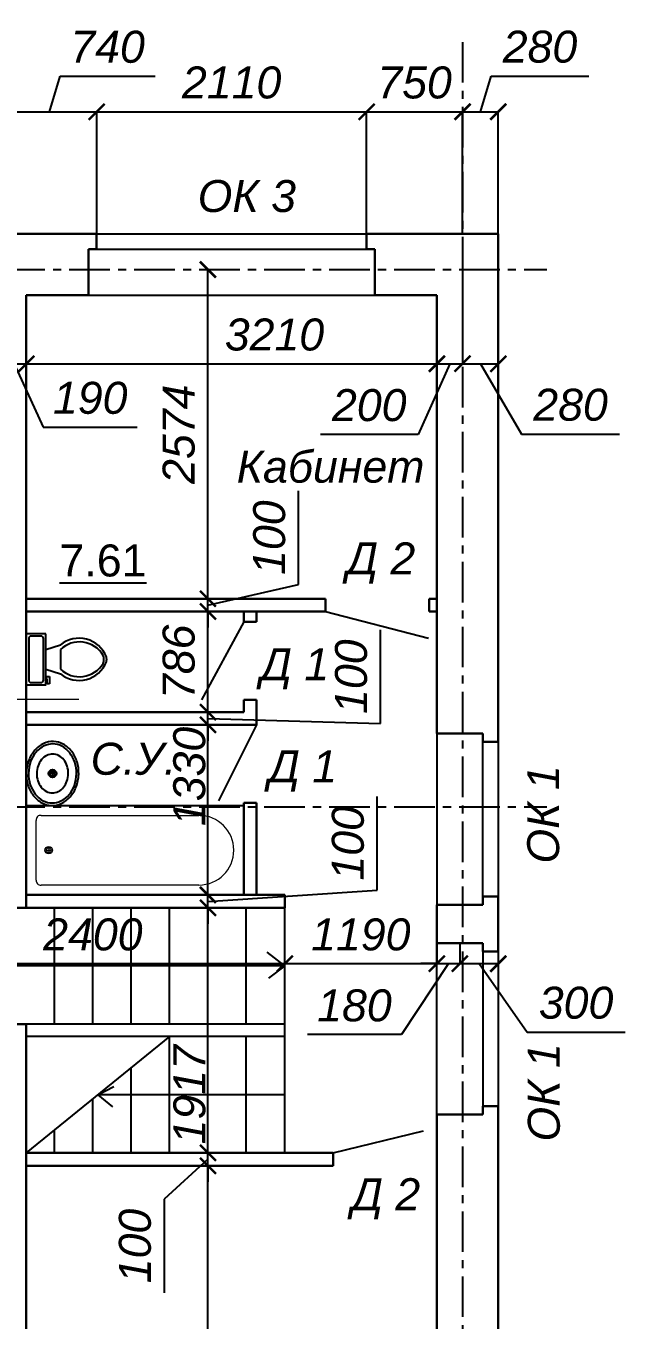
# Model space of a CAD drawing. Header units: millimetres. Extents: x 84778 to 227326, y -44398 to 146312.
# Drawn here: x 158571 to 163256, y -14072 to -3952 of the extents above; entities that cross this region are included whole.
import ezdxf

# ---------------------------------------------------------------- set-up
doc = ezdxf.new("R2010")
doc.units = ezdxf.units.MM
doc.header["$LTSCALE"] = 10
doc.linetypes.add('CENTER', pattern=[50.8, 31.75, -6.35, 6.35, -6.35])
for name, color, linetype in [('Осевая', 7, 'CENTER'), ('Размерная', 7, 'Continuous'), ('Текст', 7, 'Continuous')]:
    doc.layers.add(name, color=color, linetype=linetype)
doc.layers.add('Основная', color=7, linetype='Continuous', lineweight=30)
doc.layers.add('Тонкая', color=7, linetype='Continuous', lineweight=25)
doc.styles.add('STIL 888', font='ARIALI.TTF')
doc.dimstyles.new('ISO-25$0', dxfattribs={"dimtxt": 250, "dimasz": 125, "dimexe": 1.25, "dimexo": 0.625, "dimgap": 100, "dimtad": 1, "dimdec": 0, "dimtxsty": 'STIL 888', "dimblk": 'ARCHTICK', "dimcen": 2.5, "dimadec": 0, "dimazin": 0, "dimtfac": 1, "dimtdec": 0, "dimtmove": 0, "dimatfit": 3, "dimfxl": 0, "dimarcsym": 0})

# ---------------------------------------------------------------- blocks, each defined once
blk = doc.blocks.new('Toilet - top')
for p, q in [((9.5, -6), (9.5, -2)), ((-10, -8.5), (-8, -8.5)), ((-10, -9.5), (-10, -8.5)), ((-7, -9.5), (-10, -9.5)), ((-8, -8.5), (-8, -8)), ((-7, -8), (-7, -9.5)), ((-4, -8), (-6, -14)), ((4, -8), (6, -14)), ((4, -14), (-4, -14))]:
    blk.add_line(p, q)
blk.add_lwpolyline([(10.5, -8), (10.5, 0), (-10.5, 0), (-10.5, -8)], close=True)
for points in [[(-9.5, -2), (-9.5, -6)], [(8.5, -1), (-8.5, -1)], [(-8.5, -7), (8.5, -7)]]:
    blk.add_lwpolyline(points)
for centre, radius, start, end in [((-8.62, -1.88), 0.884, 81.8699, 188.1301), ((8.62, -1.88), 0.884, 351.8699, 98.1301), ((-8.62, -6.12), 0.884, 171.8699, 278.1301), ((8.62, -6.12), 0.884, 261.8699, 8.1301), ((3.52, -21.58), 12.17, 141.4691, 247.9714), ((4.2, -21.82), 11.33, 136.3677, 238.9468), ((-3.52, -21.58), 12.17, 292.0284, 38.5307), ((-4.2, -21.82), 11.33, 301.053, 43.6321), ((0, -27.88), 4, 245.7318, 294.2682), ((0, -29), 4, 254.8605, 285.1395)]:
    blk.add_arc(centre, radius, start, end)
blk = doc.blocks.new('Sink - Oval top')
for p, q in [((-1, 0), (1, 0)), ((0, 1), (0, -1))]:
    blk.add_line(p, q)
at = {"linetype": 'Continuous'}
for points in [[(-12.23, 0.39, 0.117634), (-11.46, -3.36, 0.104469), (-8.88, -6.8, 0.090016), (-5.08, -9.07, 0.08192), (-0.32, -10.02, 0.08192), (4.49, -9.38, 0.090016), (8.42, -7.36, 0.104469), (11.22, -4.09, 0.117634), (12.23, -0.39, 0.117634), (11.46, 3.36, 0.104469), (8.88, 6.8, 0.090016), (5.08, 9.07, 0.08192), (0.32, 10.02, 0.08192), (-4.49, 9.38, 0.090016), (-8.42, 7.36, 0.104469), (-11.22, 4.09, 0.117634)], [(-11.29, 0.16, 0.118622), (-10.52, -3.25, 0.104678), (-8.07, -6.36, 0.089562), (-4.54, -8.37, 0.081185), (-0.13, -9.15, 0.081185), (4.3, -8.49, 0.089562), (7.89, -6.58, 0.104678), (10.42, -3.55, 0.118622), (11.29, -0.16, 0.118622), (10.52, 3.25, 0.104678), (8.07, 6.36, 0.089562), (4.54, 8.37, 0.081185), (0.13, 9.15, 0.081185), (-4.3, 8.49, 0.089562), (-7.89, 6.58, 0.104678), (-10.42, 3.55, 0.118622)], [(-7.42, 0.08, 0.118283), (-6.91, -2.17, 0.104607), (-5.29, -4.21, 0.089718), (-2.97, -5.53, 0.081436), (-0.07, -6.04, 0.081436), (2.84, -5.59, 0.089718), (5.2, -4.33, 0.104607), (6.86, -2.32, 0.118283), (7.42, -0.08, 0.118283), (6.91, 2.17, 0.104607), (5.29, 4.21, 0.089718), (2.97, 5.53, 0.081436), (0.07, 6.04, 0.081436), (-2.84, 5.59, 0.089718), (-5.2, 4.33, 0.104607), (-6.86, 2.32, 0.118283)]]:
    blk.add_lwpolyline(points, format="xyb", close=True, dxfattribs=at)
for radius in [1.5, 1]:
    blk.add_circle((0, 0), radius)
blk = doc.blocks.new('_ArchTick')
at = {"color": 0, "linetype": 'ByBlock', "const_width": 0.15}
blk.add_lwpolyline([(-0.5, -0.5), (0.5, 0.5)], dxfattribs=at)
blk = doc.blocks.new('*D35')
at = {"layer": 'Defpoints', "color": 0, "linetype": 'Continuous', "ltscale": 1000}
for p in [(159125, -4624), (158385, -5578), (159125, -5578)]:
    blk.add_point(p, dxfattribs=at)
at = {"layer": 'Размерная', "color": 0, "linetype": 'Continuous', "lineweight": -2, "ltscale": 1000}
for p, q in [((158755, -4624), (158838, -4345)), ((158838, -4345), (159582, -4345)), ((158385, -5577), (158385, -4623)), ((158385, -4624), (159125, -4624)), ((159125, -5577), (159125, -4623))]:
    blk.add_line(p, q, dxfattribs=at)
at = {"layer": 'Размерная', "color": 0, "linetype": 'Continuous', "lineweight": -2, "ltscale": 1000, "xscale": 125, "yscale": 125, "zscale": 125, "rotation": 180}
blk.add_blockref('_ArchTick', (158385, -4624), dxfattribs=at)
at = {"layer": 'Размерная', "color": 0, "linetype": 'Continuous', "lineweight": -2, "ltscale": 1000, "xscale": 125, "yscale": 125, "zscale": 125}
blk.add_blockref('_ArchTick', (159125, -4624), dxfattribs=at)
at = {"layer": 'Размерная', "color": 0, "linetype": 'Continuous', "ltscale": 1000, "insert": (159210, -4117), "char_height": 250, "attachment_point": 5, "style": 'STIL 888'}
blk.add_mtext('740', dxfattribs=at)
blk = doc.blocks.new('*D36')
at = {"layer": 'Defpoints', "color": 0, "linetype": 'Continuous', "ltscale": 1000}
for p in [(161235, -4624), (159125, -5578), (161235, -5578)]:
    blk.add_point(p, dxfattribs=at)
at = {"layer": 'Размерная', "color": 0, "linetype": 'Continuous', "lineweight": -2, "ltscale": 1000}
for p, q in [((159125, -5577), (159125, -4623)), ((159125, -4624), (161235, -4624)), ((161235, -5577), (161235, -4623))]:
    blk.add_line(p, q, dxfattribs=at)
at = {"layer": 'Размерная', "color": 0, "linetype": 'Continuous', "lineweight": -2, "ltscale": 1000, "xscale": 125, "yscale": 125, "zscale": 125, "rotation": 180}
blk.add_blockref('_ArchTick', (159125, -4624), dxfattribs=at)
at = {"layer": 'Размерная', "color": 0, "linetype": 'Continuous', "lineweight": -2, "ltscale": 1000, "xscale": 125, "yscale": 125, "zscale": 125}
blk.add_blockref('_ArchTick', (161235, -4624), dxfattribs=at)
at = {"layer": 'Размерная', "color": 0, "linetype": 'Continuous', "ltscale": 1000, "insert": (160180, -4396), "char_height": 250, "attachment_point": 5, "style": 'STIL 888'}
blk.add_mtext('2110', dxfattribs=at)
blk = doc.blocks.new('*D37')
at = {"layer": 'Defpoints', "color": 0, "linetype": 'Continuous', "ltscale": 1000}
for p in [(161985, -4624), (161235, -5578), (161985, -5578)]:
    blk.add_point(p, dxfattribs=at)
at = {"layer": 'Размерная', "color": 0, "linetype": 'Continuous', "lineweight": -2, "ltscale": 1000}
for p, q in [((161235, -5577), (161235, -4623)), ((161235, -4624), (161985, -4624)), ((161985, -5577), (161985, -4623))]:
    blk.add_line(p, q, dxfattribs=at)
at = {"layer": 'Размерная', "color": 0, "linetype": 'Continuous', "lineweight": -2, "ltscale": 1000, "xscale": 125, "yscale": 125, "zscale": 125, "rotation": 180}
blk.add_blockref('_ArchTick', (161235, -4624), dxfattribs=at)
at = {"layer": 'Размерная', "color": 0, "linetype": 'Continuous', "lineweight": -2, "ltscale": 1000, "xscale": 125, "yscale": 125, "zscale": 125}
blk.add_blockref('_ArchTick', (161985, -4624), dxfattribs=at)
at = {"layer": 'Размерная', "color": 0, "linetype": 'Continuous', "ltscale": 1000, "insert": (161610, -4396), "char_height": 250, "attachment_point": 5, "style": 'STIL 888'}
blk.add_mtext('750', dxfattribs=at)
blk = doc.blocks.new('*D38')
at = {"layer": 'Defpoints', "color": 0, "linetype": 'Continuous', "ltscale": 1000}
for p in [(162265, -4623), (161985, -5578), (162265, -5578)]:
    blk.add_point(p, dxfattribs=at)
at = {"layer": 'Размерная', "color": 0, "linetype": 'Continuous', "lineweight": -2, "ltscale": 1000}
for p, q in [((162125, -4623), (162208, -4344)), ((162208, -4344), (162974, -4344)), ((161985, -5577), (161985, -4621)), ((161985, -4623), (162265, -4623)), ((162265, -5577), (162265, -4621))]:
    blk.add_line(p, q, dxfattribs=at)
at = {"layer": 'Размерная', "color": 0, "linetype": 'Continuous', "lineweight": -2, "ltscale": 1000, "xscale": 125, "yscale": 125, "zscale": 125, "rotation": 180}
blk.add_blockref('_ArchTick', (161985, -4623), dxfattribs=at)
at = {"layer": 'Размерная', "color": 0, "linetype": 'Continuous', "lineweight": -2, "ltscale": 1000, "xscale": 125, "yscale": 125, "zscale": 125}
blk.add_blockref('_ArchTick', (162265, -4623), dxfattribs=at)
at = {"layer": 'Размерная', "color": 0, "linetype": 'Continuous', "ltscale": 1000, "insert": (162591, -4116), "char_height": 250, "attachment_point": 5, "style": 'STIL 888'}
blk.add_mtext('280', dxfattribs=at)
blk = doc.blocks.new('*D58')
at = {"layer": 'Defpoints', "color": 0, "linetype": 'Continuous', "ltscale": 1000}
for p in [(158385, -6539), (158575, -6594), (158575, -6594)]:
    blk.add_point(p, dxfattribs=at)
at = {"layer": 'Размерная', "color": 0, "linetype": 'Continuous', "lineweight": -2, "ltscale": 1000}
for p, q in [((158385, -6540), (158385, -6596)), ((158385, -6594), (158260, -6594)), ((158385, -6594), (158575, -6594)), ((158385, -6594), (158575, -6594)), ((158480, -6594), (158707, -7089)), ((158575, -6594), (158700, -6594)), ((158575, -6595), (158575, -6596)), ((158707, -7089), (159441, -7089))]:
    blk.add_line(p, q, dxfattribs=at)
at = {"layer": 'Размерная', "color": 0, "linetype": 'Continuous', "lineweight": -2, "ltscale": 1000, "xscale": 125, "yscale": 125, "zscale": 125}
blk.add_blockref('_ArchTick', (158385, -6594), dxfattribs=at)
at = {"layer": 'Размерная', "color": 0, "linetype": 'Continuous', "lineweight": -2, "ltscale": 1000, "xscale": 125, "yscale": 125, "zscale": 125, "rotation": 180}
blk.add_blockref('_ArchTick', (158575, -6594), dxfattribs=at)
at = {"layer": 'Размерная', "color": 0, "linetype": 'Continuous', "ltscale": 1000, "insert": (159074, -6862), "char_height": 250, "attachment_point": 5, "style": 'STIL 888'}
blk.add_mtext('190', dxfattribs=at)
blk = doc.blocks.new('*D59')
at = {"layer": 'Defpoints', "color": 0, "linetype": 'Continuous', "ltscale": 1000}
for p in [(158575, -6594), (161785, -6594), (161785, -6594)]:
    blk.add_point(p, dxfattribs=at)
at = {"layer": 'Размерная', "color": 0, "linetype": 'Continuous', "lineweight": -2, "ltscale": 1000}
for p, q in [((158575, -6594), (161785, -6594)), ((158575, -6595), (158575, -6596)), ((161785, -6594), (161785, -6593))]:
    blk.add_line(p, q, dxfattribs=at)
at = {"layer": 'Размерная', "color": 0, "linetype": 'Continuous', "lineweight": -2, "ltscale": 1000, "xscale": 125, "yscale": 125, "zscale": 125, "rotation": 180}
blk.add_blockref('_ArchTick', (158575, -6594), dxfattribs=at)
at = {"layer": 'Размерная', "color": 0, "linetype": 'Continuous', "lineweight": -2, "ltscale": 1000, "xscale": 125, "yscale": 125, "zscale": 125}
blk.add_blockref('_ArchTick', (161785, -6594), dxfattribs=at)
at = {"layer": 'Размерная', "color": 0, "linetype": 'Continuous', "ltscale": 1000, "insert": (160515, -6367), "char_height": 250, "attachment_point": 5, "style": 'STIL 888'}
blk.add_mtext('3210', dxfattribs=at)
blk = doc.blocks.new('*D60')
at = {"layer": 'Defpoints', "color": 0, "linetype": 'Continuous', "ltscale": 1000}
for p in [(161985, -5893), (161785, -6594), (161985, -6594)]:
    blk.add_point(p, dxfattribs=at)
at = {"layer": 'Размерная', "color": 0, "linetype": 'Continuous', "lineweight": -2, "ltscale": 1000}
for p, q in [((161985, -5894), (161985, -6596)), ((161885, -6594), (161639, -7146)), ((161785, -6594), (161785, -6593)), ((161785, -6594), (161985, -6594)), ((161639, -7146), (160874, -7146))]:
    blk.add_line(p, q, dxfattribs=at)
at = {"layer": 'Размерная', "color": 0, "linetype": 'Continuous', "lineweight": -2, "ltscale": 1000, "xscale": 125, "yscale": 125, "zscale": 125, "rotation": 180}
blk.add_blockref('_ArchTick', (161785, -6594), dxfattribs=at)
at = {"layer": 'Размерная', "color": 0, "linetype": 'Continuous', "lineweight": -2, "ltscale": 1000, "xscale": 125, "yscale": 125, "zscale": 125}
blk.add_blockref('_ArchTick', (161985, -6594), dxfattribs=at)
at = {"layer": 'Размерная', "color": 0, "linetype": 'Continuous', "ltscale": 1000, "insert": (161256, -6919), "char_height": 250, "attachment_point": 5, "style": 'STIL 888'}
blk.add_mtext('200', dxfattribs=at)
blk = doc.blocks.new('*D61')
at = {"layer": 'Defpoints', "color": 0, "linetype": 'Continuous', "ltscale": 1000}
for p in [(161985, -5893), (162265, -6560), (162265, -6594)]:
    blk.add_point(p, dxfattribs=at)
at = {"layer": 'Размерная', "color": 0, "linetype": 'Continuous', "lineweight": -2, "ltscale": 1000}
for p, q in [((161985, -5894), (161985, -6596)), ((162265, -6560), (162265, -6596)), ((161985, -6594), (162265, -6594)), ((162125, -6594), (162447, -7144)), ((162447, -7144), (163213, -7144))]:
    blk.add_line(p, q, dxfattribs=at)
at = {"layer": 'Размерная', "color": 0, "linetype": 'Continuous', "lineweight": -2, "ltscale": 1000, "xscale": 125, "yscale": 125, "zscale": 125, "rotation": 180}
blk.add_blockref('_ArchTick', (161985, -6594), dxfattribs=at)
at = {"layer": 'Размерная', "color": 0, "linetype": 'Continuous', "lineweight": -2, "ltscale": 1000, "xscale": 125, "yscale": 125, "zscale": 125}
blk.add_blockref('_ArchTick', (162265, -6594), dxfattribs=at)
at = {"layer": 'Размерная', "color": 0, "linetype": 'Continuous', "ltscale": 1000, "insert": (162830, -6916), "char_height": 250, "attachment_point": 5, "style": 'STIL 888'}
blk.add_mtext('280', dxfattribs=at)
blk = doc.blocks.new('*D108')
at = {"layer": 'Defpoints', "color": 0, "linetype": 'Continuous', "ltscale": 1000}
for p in [(158195, -11245), (160595, -11285), (160595, -11303)]:
    blk.add_point(p, dxfattribs=at)
at = {"layer": 'Размерная', "color": 0, "linetype": 'Continuous', "lineweight": -2, "ltscale": 1000}
for p, q in [((158195, -11245), (158195, -11287)), ((158195, -11285), (160595, -11285)), ((160595, -11302), (160595, -11284))]:
    blk.add_line(p, q, dxfattribs=at)
at = {"layer": 'Размерная', "color": 0, "linetype": 'Continuous', "lineweight": -2, "ltscale": 1000, "xscale": 125, "yscale": 125, "zscale": 125, "rotation": 180}
blk.add_blockref('_ArchTick', (158195, -11285), dxfattribs=at)
at = {"layer": 'Размерная', "color": 0, "linetype": 'Continuous', "lineweight": -2, "ltscale": 1000, "xscale": 125, "yscale": 125, "zscale": 125}
blk.add_blockref('_ArchTick', (160595, -11285), dxfattribs=at)
at = {"layer": 'Размерная', "color": 0, "linetype": 'Continuous', "ltscale": 1000, "insert": (159095, -11058), "char_height": 250, "attachment_point": 5, "style": 'STIL 888'}
blk.add_mtext('2400', dxfattribs=at)
blk = doc.blocks.new('*D109')
at = {"layer": 'Defpoints', "color": 0, "linetype": 'Continuous', "ltscale": 1000}
for p in [(161785, -11125), (160595, -11303), (161785, -11285)]:
    blk.add_point(p, dxfattribs=at)
at = {"layer": 'Размерная', "color": 0, "linetype": 'Continuous', "lineweight": -2, "ltscale": 1000}
for p, q in [((161785, -11126), (161785, -11287)), ((160595, -11302), (160595, -11284)), ((160595, -11285), (161785, -11285))]:
    blk.add_line(p, q, dxfattribs=at)
at = {"layer": 'Размерная', "color": 0, "linetype": 'Continuous', "lineweight": -2, "ltscale": 1000, "xscale": 125, "yscale": 125, "zscale": 125, "rotation": 180}
blk.add_blockref('_ArchTick', (160595, -11285), dxfattribs=at)
at = {"layer": 'Размерная', "color": 0, "linetype": 'Continuous', "lineweight": -2, "ltscale": 1000, "xscale": 125, "yscale": 125, "zscale": 125}
blk.add_blockref('_ArchTick', (161785, -11285), dxfattribs=at)
at = {"layer": 'Размерная', "color": 0, "linetype": 'Continuous', "ltscale": 1000, "insert": (161190, -11058), "char_height": 250, "attachment_point": 5, "style": 'STIL 888'}
blk.add_mtext('1190', dxfattribs=at)
blk = doc.blocks.new('*D110')
at = {"layer": 'Defpoints', "color": 0, "linetype": 'Continuous', "ltscale": 1000}
for p in [(161785, -11125), (161965, -11125), (161965, -11285)]:
    blk.add_point(p, dxfattribs=at)
at = {"layer": 'Размерная', "color": 0, "linetype": 'Continuous', "lineweight": -2, "ltscale": 1000}
for p, q in [((161785, -11126), (161785, -11287)), ((161965, -11126), (161965, -11287)), ((161875, -11285), (161507, -11840)), ((161785, -11285), (161660, -11285)), ((161785, -11285), (161965, -11285)), ((161785, -11285), (161965, -11285)), ((161965, -11285), (162090, -11285)), ((161507, -11840), (160773, -11840))]:
    blk.add_line(p, q, dxfattribs=at)
at = {"layer": 'Размерная', "color": 0, "linetype": 'Continuous', "lineweight": -2, "ltscale": 1000, "xscale": 125, "yscale": 125, "zscale": 125}
blk.add_blockref('_ArchTick', (161785, -11285), dxfattribs=at)
at = {"layer": 'Размерная', "color": 0, "linetype": 'Continuous', "lineweight": -2, "ltscale": 1000, "xscale": 125, "yscale": 125, "zscale": 125, "rotation": 180}
blk.add_blockref('_ArchTick', (161965, -11285), dxfattribs=at)
at = {"layer": 'Размерная', "color": 0, "linetype": 'Continuous', "ltscale": 1000, "insert": (161140, -11613), "char_height": 250, "attachment_point": 5, "style": 'STIL 888'}
blk.add_mtext('180', dxfattribs=at)
blk = doc.blocks.new('*D111')
at = {"layer": 'Defpoints', "color": 0, "linetype": 'Continuous', "ltscale": 1000}
for p in [(161965, -11125), (162265, -11190), (162265, -11285)]:
    blk.add_point(p, dxfattribs=at)
at = {"layer": 'Размерная', "color": 0, "linetype": 'Continuous', "lineweight": -2, "ltscale": 1000}
for p, q in [((161965, -11126), (161965, -11287)), ((162265, -11191), (162265, -11287)), ((161965, -11285), (162265, -11285)), ((162115, -11285), (162490, -11820)), ((162490, -11820), (163256, -11820))]:
    blk.add_line(p, q, dxfattribs=at)
at = {"layer": 'Размерная', "color": 0, "linetype": 'Continuous', "lineweight": -2, "ltscale": 1000, "xscale": 125, "yscale": 125, "zscale": 125, "rotation": 180}
blk.add_blockref('_ArchTick', (161965, -11285), dxfattribs=at)
at = {"layer": 'Размерная', "color": 0, "linetype": 'Continuous', "lineweight": -2, "ltscale": 1000, "xscale": 125, "yscale": 125, "zscale": 125}
blk.add_blockref('_ArchTick', (162265, -11285), dxfattribs=at)
at = {"layer": 'Размерная', "color": 0, "linetype": 'Continuous', "ltscale": 1000, "insert": (162873, -11592), "char_height": 250, "attachment_point": 5, "style": 'STIL 888'}
blk.add_mtext('300', dxfattribs=at)
blk = doc.blocks.new('*D114')
at = {"layer": 'Defpoints', "color": 0, "linetype": 'Continuous', "ltscale": 1000}
for p in [(159597, -12865), (159995, -12865), (159597, -17558)]:
    blk.add_point(p, dxfattribs=at)
at = {"layer": 'Размерная', "color": 0, "linetype": 'Continuous', "lineweight": -2, "ltscale": 1000}
for p, q in [((159597, -12865), (159996, -12865)), ((159995, -17558), (159995, -12865)), ((159597, -17558), (159996, -17558))]:
    blk.add_line(p, q, dxfattribs=at)
at = {"layer": 'Размерная', "color": 0, "linetype": 'Continuous', "lineweight": -2, "ltscale": 1000, "xscale": 125, "yscale": 125, "zscale": 125}
for p, rotation in [((159995, -12865), 90), ((159995, -17558), 270)]:
    blk.add_blockref('_ArchTick', p, dxfattribs=dict(at, rotation=rotation))
at = {"layer": 'Размерная', "color": 0, "linetype": 'Continuous', "ltscale": 1000, "insert": (159767, -15211), "char_height": 250, "attachment_point": 5, "rotation": 90, "style": 'STIL 888'}
blk.add_mtext('4693', dxfattribs=at)
blk = doc.blocks.new('*D115')
at = {"layer": 'Defpoints', "color": 0, "linetype": 'Continuous', "ltscale": 1000}
for p in [(159995, -12765), (159995, -12765), (159597, -12865)]:
    blk.add_point(p, dxfattribs=at)
at = {"layer": 'Размерная', "color": 0, "linetype": 'Continuous', "lineweight": -2, "ltscale": 1000}
for p, q in [((159995, -12765), (159995, -12640)), ((159995, -12815), (159653, -13126)), ((159994, -12765), (159993, -12765)), ((159995, -12865), (159995, -12765)), ((159995, -12865), (159995, -12765)), ((159597, -12865), (159996, -12865)), ((159995, -12865), (159995, -12990)), ((159653, -13126), (159653, -13860))]:
    blk.add_line(p, q, dxfattribs=at)
at = {"layer": 'Размерная', "color": 0, "linetype": 'Continuous', "lineweight": -2, "ltscale": 1000, "xscale": 125, "yscale": 125, "zscale": 125}
for p, rotation in [((159995, -12765), 270), ((159995, -12865), 90)]:
    blk.add_blockref('_ArchTick', p, dxfattribs=dict(at, rotation=rotation))
at = {"layer": 'Размерная', "color": 0, "linetype": 'Continuous', "ltscale": 1000, "insert": (159425, -13493), "char_height": 250, "attachment_point": 5, "rotation": 90, "style": 'STIL 888'}
blk.add_mtext('100', dxfattribs=at)
blk = doc.blocks.new('*D116')
at = {"layer": 'Defpoints', "color": 0, "linetype": 'Continuous', "ltscale": 1000}
for p in [(159995, -10848), (159995, -10848), (159995, -12765)]:
    blk.add_point(p, dxfattribs=at)
at = {"layer": 'Размерная', "color": 0, "linetype": 'Continuous', "lineweight": -2, "ltscale": 1000}
for p, q in [((159994, -10848), (159993, -10848)), ((159995, -12765), (159995, -10848)), ((159994, -12765), (159993, -12765))]:
    blk.add_line(p, q, dxfattribs=at)
at = {"layer": 'Размерная', "color": 0, "linetype": 'Continuous', "lineweight": -2, "ltscale": 1000, "xscale": 125, "yscale": 125, "zscale": 125}
for p, rotation in [((159995, -10848), 90), ((159995, -12765), 270)]:
    blk.add_blockref('_ArchTick', p, dxfattribs=dict(at, rotation=rotation))
at = {"layer": 'Размерная', "color": 0, "linetype": 'Continuous', "ltscale": 1000, "insert": (159851, -12310), "char_height": 250, "attachment_point": 5, "rotation": 90, "style": 'STIL 888'}
blk.add_mtext('1917', dxfattribs=at)
blk = doc.blocks.new('*D117')
at = {"layer": 'Defpoints', "color": 0, "linetype": 'Continuous', "ltscale": 1000}
for p in [(159995, -10748), (159997, -10748), (159995, -10848)]:
    blk.add_point(p, dxfattribs=at)
at = {"layer": 'Размерная', "color": 0, "linetype": 'Continuous', "lineweight": -2, "ltscale": 1000}
for p, q in [((161318, -10711), (161318, -9977)), ((159995, -10748), (159995, -10623)), ((159995, -10798), (161318, -10711)), ((159996, -10748), (159993, -10748)), ((159995, -10848), (159995, -10748)), ((159995, -10848), (159995, -10748)), ((159994, -10848), (159993, -10848)), ((159995, -10848), (159995, -10973))]:
    blk.add_line(p, q, dxfattribs=at)
at = {"layer": 'Размерная', "color": 0, "linetype": 'Continuous', "lineweight": -2, "ltscale": 1000, "xscale": 125, "yscale": 125, "zscale": 125}
for p, rotation in [((159995, -10748), 270), ((159995, -10848), 90)]:
    blk.add_blockref('_ArchTick', p, dxfattribs=dict(at, rotation=rotation))
at = {"layer": 'Размерная', "color": 0, "linetype": 'Continuous', "ltscale": 1000, "insert": (161090, -10344), "char_height": 250, "attachment_point": 5, "rotation": 90, "style": 'STIL 888'}
blk.add_mtext('100', dxfattribs=at)
blk = doc.blocks.new('*D118')
at = {"layer": 'Defpoints', "color": 0, "linetype": 'Continuous', "ltscale": 1000}
for p in [(159995, -9418), (160003, -9418), (159997, -10748)]:
    blk.add_point(p, dxfattribs=at)
at = {"layer": 'Размерная', "color": 0, "linetype": 'Continuous', "lineweight": -2, "ltscale": 1000}
for p, q in [((160002, -9418), (159993, -9418)), ((159995, -10748), (159995, -9418)), ((159996, -10748), (159993, -10748))]:
    blk.add_line(p, q, dxfattribs=at)
at = {"layer": 'Размерная', "color": 0, "linetype": 'Continuous', "lineweight": -2, "ltscale": 1000, "xscale": 125, "yscale": 125, "zscale": 125}
for p, rotation in [((159995, -9418), 90), ((159995, -10748), 270)]:
    blk.add_blockref('_ArchTick', p, dxfattribs=dict(at, rotation=rotation))
at = {"layer": 'Размерная', "color": 0, "linetype": 'Continuous', "ltscale": 1000, "insert": (159850, -9821), "char_height": 250, "attachment_point": 5, "rotation": 90, "style": 'STIL 888'}
blk.add_mtext('1330', dxfattribs=at)
blk = doc.blocks.new('*D119')
at = {"layer": 'Defpoints', "color": 0, "linetype": 'Continuous', "ltscale": 1000}
for p in [(159994, -9318), (159995, -9318), (160003, -9418)]:
    blk.add_point(p, dxfattribs=at)
at = {"layer": 'Размерная', "color": 0, "linetype": 'Continuous', "lineweight": -2, "ltscale": 1000}
for p, q in [((161343, -9408), (161343, -8674)), ((159995, -9318), (159995, -9193)), ((159995, -9318), (159996, -9318)), ((159995, -9418), (159995, -9318)), ((159995, -9418), (159995, -9318)), ((159995, -9368), (161343, -9408)), ((160002, -9418), (159993, -9418)), ((159995, -9418), (159995, -9543))]:
    blk.add_line(p, q, dxfattribs=at)
at = {"layer": 'Размерная', "color": 0, "linetype": 'Continuous', "lineweight": -2, "ltscale": 1000, "xscale": 125, "yscale": 125, "zscale": 125}
for p, rotation in [((159995, -9318), 270), ((159995, -9418), 90)]:
    blk.add_blockref('_ArchTick', p, dxfattribs=dict(at, rotation=rotation))
at = {"layer": 'Размерная', "color": 0, "linetype": 'Continuous', "ltscale": 1000, "insert": (161115, -9041), "char_height": 250, "attachment_point": 5, "rotation": 90, "style": 'STIL 888'}
blk.add_mtext('100', dxfattribs=at)
blk = doc.blocks.new('*D120')
at = {"layer": 'Defpoints', "color": 0, "linetype": 'Continuous', "ltscale": 1000}
for p in [(159988, -8531), (159995, -8531), (159994, -9318)]:
    blk.add_point(p, dxfattribs=at)
at = {"layer": 'Размерная', "color": 0, "linetype": 'Continuous', "lineweight": -2, "ltscale": 1000}
for p, q in [((159989, -8531), (159996, -8531)), ((159995, -9318), (159995, -8531)), ((159995, -9318), (159996, -9318))]:
    blk.add_line(p, q, dxfattribs=at)
at = {"layer": 'Размерная', "color": 0, "linetype": 'Continuous', "lineweight": -2, "ltscale": 1000, "xscale": 125, "yscale": 125, "zscale": 125}
for p, rotation in [((159995, -8531), 90), ((159995, -9318), 270)]:
    blk.add_blockref('_ArchTick', p, dxfattribs=dict(at, rotation=rotation))
at = {"layer": 'Размерная', "color": 0, "linetype": 'Continuous', "ltscale": 1000, "insert": (159767, -8925), "char_height": 250, "attachment_point": 5, "rotation": 90, "style": 'STIL 888'}
blk.add_mtext('786', dxfattribs=at)
blk = doc.blocks.new('*D121')
at = {"layer": 'Defpoints', "color": 0, "linetype": 'Continuous', "ltscale": 1000}
for p in [(159995, -8431), (160003, -8431), (159988, -8531)]:
    blk.add_point(p, dxfattribs=at)
at = {"layer": 'Размерная', "color": 0, "linetype": 'Continuous', "lineweight": -2, "ltscale": 1000}
for p, q in [((160703, -8321), (160703, -7587)), ((159995, -8431), (159995, -8306)), ((159995, -8481), (160703, -8321)), ((160003, -8431), (159993, -8431)), ((159995, -8531), (159995, -8431)), ((159995, -8531), (159995, -8431)), ((159989, -8531), (159996, -8531)), ((159995, -8531), (159995, -8656))]:
    blk.add_line(p, q, dxfattribs=at)
at = {"layer": 'Размерная', "color": 0, "linetype": 'Continuous', "lineweight": -2, "ltscale": 1000, "xscale": 125, "yscale": 125, "zscale": 125}
for p, rotation in [((159995, -8431), 270), ((159995, -8531), 90)]:
    blk.add_blockref('_ArchTick', p, dxfattribs=dict(at, rotation=rotation))
at = {"layer": 'Размерная', "color": 0, "linetype": 'Continuous', "ltscale": 1000, "insert": (160475, -7954), "char_height": 250, "attachment_point": 5, "rotation": 90, "style": 'STIL 888'}
blk.add_mtext('100', dxfattribs=at)
blk = doc.blocks.new('*D122')
at = {"layer": 'Defpoints', "color": 0, "linetype": 'Continuous', "ltscale": 1000}
for p in [(159995, -5858), (159997, -5858), (160003, -8431)]:
    blk.add_point(p, dxfattribs=at)
at = {"layer": 'Размерная', "color": 0, "linetype": 'Continuous', "lineweight": -2, "ltscale": 1000}
for p, q in [((159997, -5858), (159993, -5858)), ((159995, -8431), (159995, -5858)), ((160003, -8431), (159993, -8431))]:
    blk.add_line(p, q, dxfattribs=at)
at = {"layer": 'Размерная', "color": 0, "linetype": 'Continuous', "lineweight": -2, "ltscale": 1000, "xscale": 125, "yscale": 125, "zscale": 125}
for p, rotation in [((159995, -5858), 90), ((159995, -8431), 270)]:
    blk.add_blockref('_ArchTick', p, dxfattribs=dict(at, rotation=rotation))
at = {"layer": 'Размерная', "color": 0, "linetype": 'Continuous', "ltscale": 1000, "insert": (159767, -7145), "char_height": 250, "attachment_point": 5, "rotation": 90, "style": 'STIL 888'}
blk.add_mtext('2574', dxfattribs=at)

msp = doc.modelspace()

# ---------------------------------------------------------------- linework, layer by layer
at = {"lineweight": 20}
msp.add_line((158984.5, -9218.3), (155417, -9218.3), dxfattribs=at)
at = {"layer": 'Осевая'}
for points in [[(161984.6, -4078.1), (161984.6, -20577.7)], [(147226.8, -5857.8), (162644.8, -5857.8)], [(147226.8, -10057.8), (162644.8, -10057.8)]]:
    msp.add_lwpolyline(points, dxfattribs=at)
at = {"layer": 'Основная'}
for points in [[(157015.4, -5577.8), (159124.6, -5577.8)], [(161234.6, -5577.8), (162264.6, -5577.8)], [(162264.6, -5577.8), (162264.6, -9550.4)], [(158574.6, -6057.8), (158574.6, -8137.8)], [(158574.6, -6057.8), (159059.6, -6057.8)], [(161299.6, -6057.8), (161784.6, -6057.8)], [(161784.6, -6057.8), (161784.6, -9485.4)], [(158574.6, -8137.8), (158574.6, -10847.8)], [(158574.6, -8431.3), (160082.9, -8431.3)], [(160082.9, -8431.3), (160914.9, -8431.3)], [(160914.9, -8431.3), (160914.9, -8531.3)], [(161724.9, -8431.3), (161724.9, -8531.3)], [(161724.9, -8431.3), (161784.6, -8431.3)], [(160274.6, -8531.3), (160274.6, -8612.8)], [(160374.6, -8531.3), (160374.6, -8612.8)], [(160274.6, -8612.8), (160374.6, -8612.8)], [(160274.6, -9222.8), (160274.6, -9317.8)], [(160274.6, -9222.8), (160374.6, -9222.8)], [(160374.6, -9222.8), (160374.6, -9417.8)], [(158574.6, -9317.8), (160274.6, -9317.8)], [(158574.6, -9417.8), (160374.6, -9417.8)], [(162144.6, -9550.4), (162144.6, -9485.4)], [(160274.6, -10027.8), (160274.6, -10747.8)], [(160274.6, -10027.8), (160374.6, -10027.8)], [(160374.6, -10027.8), (160374.6, -10747.8)], [(158574.6, -10747.8), (160594.6, -10747.8)], [(161784.6, -10825.4), (161784.6, -11125.4)], [(162144.6, -10760.4), (162144.6, -10825.4)], [(162264.6, -10760.4), (162264.6, -11190.4)], [(158194.6, -10847.8), (158574.6, -10847.8)], [(158574.6, -10847.8), (160594.6, -10847.8)], [(162144.6, -11190.4), (162144.6, -11125.4)], [(158194.6, -11757.8), (158574.6, -11757.8)], [(158574.6, -11757.8), (158574.6, -17357.8)], [(162144.6, -12400.4), (162144.6, -12465.4)], [(162264.6, -12400.4), (162264.6, -17837.8)], [(161784.6, -12465.4), (161784.6, -17357.8)], [(158574.6, -12764.8), (160974.6, -12764.8)], [(160974.6, -12764.8), (160974.6, -12864.8)], [(158574.6, -12864.8), (160974.6, -12864.8)]]:
    msp.add_lwpolyline(points, dxfattribs=at)
at = {"layer": 'Основная', "ltscale": 100}
for points in [[(159124.6, -5697.8), (159124.6, -5577.8)], [(161234.6, -5697.8), (161234.6, -5577.8)], [(159059.6, -6057.8), (159059.6, -5697.8)], [(159059.6, -5697.8), (159124.6, -5697.8)], [(161234.6, -5697.8), (161299.6, -5697.8)], [(161299.6, -6057.8), (161299.6, -5697.8)], [(158574.6, -8531.3), (160914.9, -8531.3)], [(161724.9, -8531.3), (161784.6, -8531.3)], [(161784.6, -9485.4), (162144.6, -9485.4)], [(162144.6, -9550.4), (162264.6, -9550.4)], [(160594.6, -10747.8), (160594.6, -10847.8)], [(161784.6, -10825.4), (162144.6, -10825.4)], [(162144.6, -10760.4), (162264.6, -10760.4)], [(158194.6, -10847.8), (158574.6, -10847.8)], [(161784.6, -11125.4), (162144.6, -11125.4)], [(162144.6, -11190.4), (162264.6, -11190.4)], [(162144.6, -12400.4), (162264.6, -12400.4)], [(161784.6, -12465.4), (162144.6, -12465.4)]]:
    msp.add_lwpolyline(points, dxfattribs=at)
at = {"layer": 'Тонкая', "lineweight": 20}
for p, q in [((160274.6, -10047.8), (160274.6, -10747.8)), ((158730.2, -10397.8), (158769.1, -10397.8)), ((158749.6, -10378.4), (158749.6, -10417.3)), ((160274.6, -10747.8), (158574.6, -10747.8))]:
    msp.add_line(p, q, dxfattribs=at)
at = {"layer": 'Тонкая', "ltscale": 100}
for points in [[(159124.6, -5577.8), (161299.6, -5577.8)], [(159124.6, -5697.8), (161234.6, -5697.8)], [(159059.6, -6057.8), (161299.6, -6057.8)], [(160274.6, -8612.8), (159943.8, -9222.8)], [(160374.6, -9417.8), (160076.4, -10011.1)], [(161784.6, -9485.4), (161784.6, -10825.4)], [(162144.6, -10760.4), (162144.6, -9550.4)], [(162264.6, -9550.4), (162264.6, -10760.4)], [(158574.6, -10747.8), (158574.6, -10047.8), (160274.6, -10047.8)], [(158194.6, -10847.8), (160594.6, -10847.8)], [(158794.6, -11757.8), (158794.6, -10847.8)], [(159094.6, -11757.8), (159094.6, -10847.8)], [(159394.6, -11757.8), (159394.6, -10847.8)], [(159694.6, -11757.8), (159694.6, -10847.8)], [(159994.6, -11757.8), (159994.6, -10847.8)], [(160294.6, -11757.8), (160294.6, -10847.8)], [(160594.6, -11854.8), (160594.6, -10847.8)], [(161784.6, -12465.4), (161784.6, -11125.4)], [(160594.6, -11302.8), (160458, -11195.5)], [(162264.6, -11190.4), (162264.6, -12400.4)], [(160594.6, -11302.8), (158194.6, -11302.8)], [(160594.6, -11302.8), (160468.6, -11399.7)], [(160594.6, -11757.8), (158194.6, -11757.8)], [(160594.6, -11854.8), (158574.6, -11854.8)], [(159694.6, -11854.8), (158574.6, -12764.8)], [(159694.6, -12764.8), (159694.6, -11854.8)], [(159994.6, -12764.8), (159994.6, -11854.8)], [(160294.6, -12764.8), (160294.6, -11854.8)], [(160594.6, -12764.8), (160594.6, -11854.8)], [(159394.6, -12764.8), (159394.6, -12098.6)], [(159134.6, -12309.8), (159257.6, -12244.4)], [(159094.6, -12764.8), (159094.6, -12342.3)], [(160594.6, -12309.8), (159134.6, -12309.8)], [(159134.6, -12309.8), (159249.1, -12403.7)], [(158794.6, -12764.8), (158794.6, -12586.1)]]:
    msp.add_lwpolyline(points, dxfattribs=at)
at = {"layer": 'Тонкая', "ltscale": 50}
for points in [[(160914.9, -8531.3), (161719.1, -8739)], [(162144.6, -11190.4), (162144.6, -12400.4)], [(160974.6, -12764.8), (161679.7, -12592.3)]]:
    msp.add_lwpolyline(points, dxfattribs=at)
at = {"layer": 'Тонкая', "lineweight": 20}
for points in [[(158652.4, -10631.2), (158652.4, -10164.5)], [(158691.3, -10125.6), (159924.6, -10125.6)], [(159924.6, -10670.1), (158691.3, -10670.1)]]:
    msp.add_lwpolyline(points, dxfattribs=at)
for radius in [29.2, 19.4]:
    msp.add_circle((158749.6, -10397.8), radius, dxfattribs=at)
for centre, radius, start, end in [((158686.4, -10159.6), 34.4, 81.8699, 188.1301), ((159924.6, -10397.8), 272.2, 270, 90), ((158686.4, -10636), 34.4, 171.8699, 278.1301)]:
    msp.add_arc(centre, radius, start, end, dxfattribs=at)

# ---------------------------------------------------------------- block references
for name, p, xscale, yscale, zscale, rotation in [('Toilet - top', (158574.6, -8905.3), 19.04761904770567, 19.04761904770567, 19.04761904761905, 90), ('Sink - Oval top', (158779.3, -9797.8), 20.43535479861021, 20.43535479861021, 20.43535479863, 270)]:
    msp.add_blockref(name, p, dxfattribs=dict(at, xscale=xscale, yscale=yscale, zscale=zscale, rotation=rotation))

# ---------------------------------------------------------------- texts
at = {"layer": 'Размерная', "linetype": 'Continuous', "insert": (158834.3, -8007.2), "char_height": 250, "width": 1163.9, "attachment_point": 1}
msp.add_mtext('{\\fArial|b0|i0|c0|p34;\\L7.61}', dxfattribs=at)
at = {"layer": 'Текст', "ltscale": 50, "style": 'STIL 888'}
for s, p in [('ОК 3', (159914.2, -5407.4)), ('Кабинет', (160219.4, -7523.7)), ('Д 2', (161078.6, -8240.8)), ('Д 1', (160405.2, -9068.4)), ('Д 1', (160467.4, -9867.4)), ('Д 2', (161117.2, -13212.8))]:
    msp.add_text(s, height=250, dxfattribs=at).set_placement(p)
for p in [(162740.7, -10502.3), (162745.7, -12676)]:
    msp.add_text('ОК 1', height=250, rotation=90, dxfattribs=at).set_placement(p)
at = {"layer": 'Тонкая', "ltscale": 50, "style": 'STIL 888'}
msp.add_text('С.У.', height=250, dxfattribs=at).set_placement((159077.4, -9807.7))

# ---------------------------------------------------------------- dimensions: what is measured, and where the dimension line sits
at = {"layer": 'Размерная', "linetype": 'Continuous', "ltscale": 50}
for base, p1, p2, picture, middle in [((159124.6, -4623.9), (158384.6, -5577.8), (159124.6, -5577.8), '*D35', (158938.3, -4117.3)), ((162264.6, -4622.6), (161984.6, -5577.8), (162264.6, -5577.8), '*D38', (162308.3, -4115.9)), ((161234.6, -4623.9), (159124.6, -5577.8), (161234.6, -5577.8), '*D36', (160179.6, -4396.2)), ((161984.6, -4623.9), (161234.6, -5577.8), (161984.6, -5577.8), '*D37', (161609.6, -4396.2))]:
    dim = msp.add_linear_dim(base=base, p1=p1, p2=p2, dimstyle='ISO-25$0', override={"dimtmove": 1}, dxfattribs=at)
    dim.commit()
    dim.dimension.update_dxf_attribs({"geometry": picture, "text_midpoint": middle})
at = {"layer": 'Размерная', "linetype": 'Continuous', "ltscale": 1000}
for base, p1, p2, picture, middle in [((159994.6114, -5857.8298), (160003.2126, -8431.3396), (159997.2681, -5857.8298), '*D122', (159766.9681, -7144.5847)), ((159994.6114, -8531.3396), (159994.1943, -9317.8298), (159988.2882, -8531.3396), '*D120', (159766.8829, -8924.5847))]:
    dim = msp.add_linear_dim(base=base, p1=p1, p2=p2, angle=90, dimstyle='ISO-25$0', override={"dimtmove": 1}, dxfattribs=at)
    dim.commit()
    dim.dimension.update_dxf_attribs({"geometry": picture, "text_midpoint": middle})
at = {"layer": 'Размерная', "linetype": 'Continuous', "ltscale": 50}
for base, p1, p2, picture, middle in [((161984.6, -6594.4), (161784.6, -6594.4), (161984.6, -5893.4), '*D60', (161539, -7146.4)), ((162264.6, -6594.4), (161984.6, -5893.4), (162264.6, -6559.7), '*D61', (162547.5, -7143.8)), ((161784.6, -6594.4), (158574.6, -6594.4), (161784.6, -6594.4), '*D59', (160514.8, -6594.4)), ((158574.6, -6594.4), (158384.6, -6539.2), (158574.6, -6594.4), '*D58', (158806.8, -7089.5))]:
    dim = msp.add_linear_dim(base=base, p1=p1, p2=p2, dimstyle='ISO-25$0', override={"dimtmove": 1}, dxfattribs=at)
    dim.commit()
    dim.dimension.update_dxf_attribs({"geometry": picture, "text_midpoint": middle, "dimtype": 160})
at = {"layer": 'Размерная', "linetype": 'Continuous', "ltscale": 1000}
for base, p1, p2, picture, middle in [((159994.6, -8431.3), (159988.3, -8531.3), (160003.2, -8431.3), '*D121', (160702.9, -8220.9)), ((159994.6, -9317.8), (160003.1, -9417.8), (159994.2, -9317.8), '*D119', (161343, -9308.3)), ((159994.6, -9417.8), (159997, -10747.8), (160003.1, -9417.8), '*D118', (160077.7, -9820.8)), ((159994.6, -10747.8), (159994.6, -10847.8), (159997, -10747.8), '*D117', (161317.7, -10611.1)), ((159994.6, -10847.8), (159994.6, -12764.8), (159994.6, -10847.8), '*D116', (160078.9, -12309.8)), ((159994.6, -12764.8), (159596.6, -12864.8), (159994.6, -12764.8), '*D115', (159652.6, -13225.8))]:
    dim = msp.add_linear_dim(base=base, p1=p1, p2=p2, angle=90, dimstyle='ISO-25$0', override={"dimtmove": 1}, dxfattribs=at)
    dim.commit()
    dim.dimension.update_dxf_attribs({"geometry": picture, "text_midpoint": middle, "dimtype": 160})
for base, p1, p2, picture, middle in [((160594.6, -11285.5), (158194.6, -11244.7), (160594.6, -11302.8), '*D108', (159094.6, -11285.5)), ((161964.6, -11285.5), (161784.6, -11125.4), (161964.6, -11125.4), '*D110', (161407.4, -11840.4)), ((162264.6, -11285.5), (161964.6, -11125.4), (162264.6, -11190.4), '*D111', (162589.6, -11819.7))]:
    dim = msp.add_linear_dim(base=base, p1=p1, p2=p2, dimstyle='ISO-25$0', override={"dimtmove": 1}, dxfattribs=at)
    dim.commit()
    dim.dimension.update_dxf_attribs({"geometry": picture, "text_midpoint": middle, "dimtype": 160})
dim = msp.add_linear_dim(base=(161784.6, -11285.5), p1=(160594.6, -11302.8), p2=(161784.6, -11125.4), dimstyle='ISO-25$0', override={"dimtmove": 1}, dxfattribs=at)
dim.commit()
dim.dimension.update_dxf_attribs({"geometry": '*D109', "text_midpoint": (161189.6, -11057.9)})
dim = msp.add_linear_dim(base=(159994.6, -12864.8), p1=(159596.6, -17557.8), p2=(159596.6, -12864.8), angle=90, dimstyle='ISO-25$0', dxfattribs=at)
dim.commit()
dim.dimension.update_dxf_attribs({"geometry": '*D114', "text_midpoint": (159767, -15211.3)})

doc.saveas('drawing.dxf')
